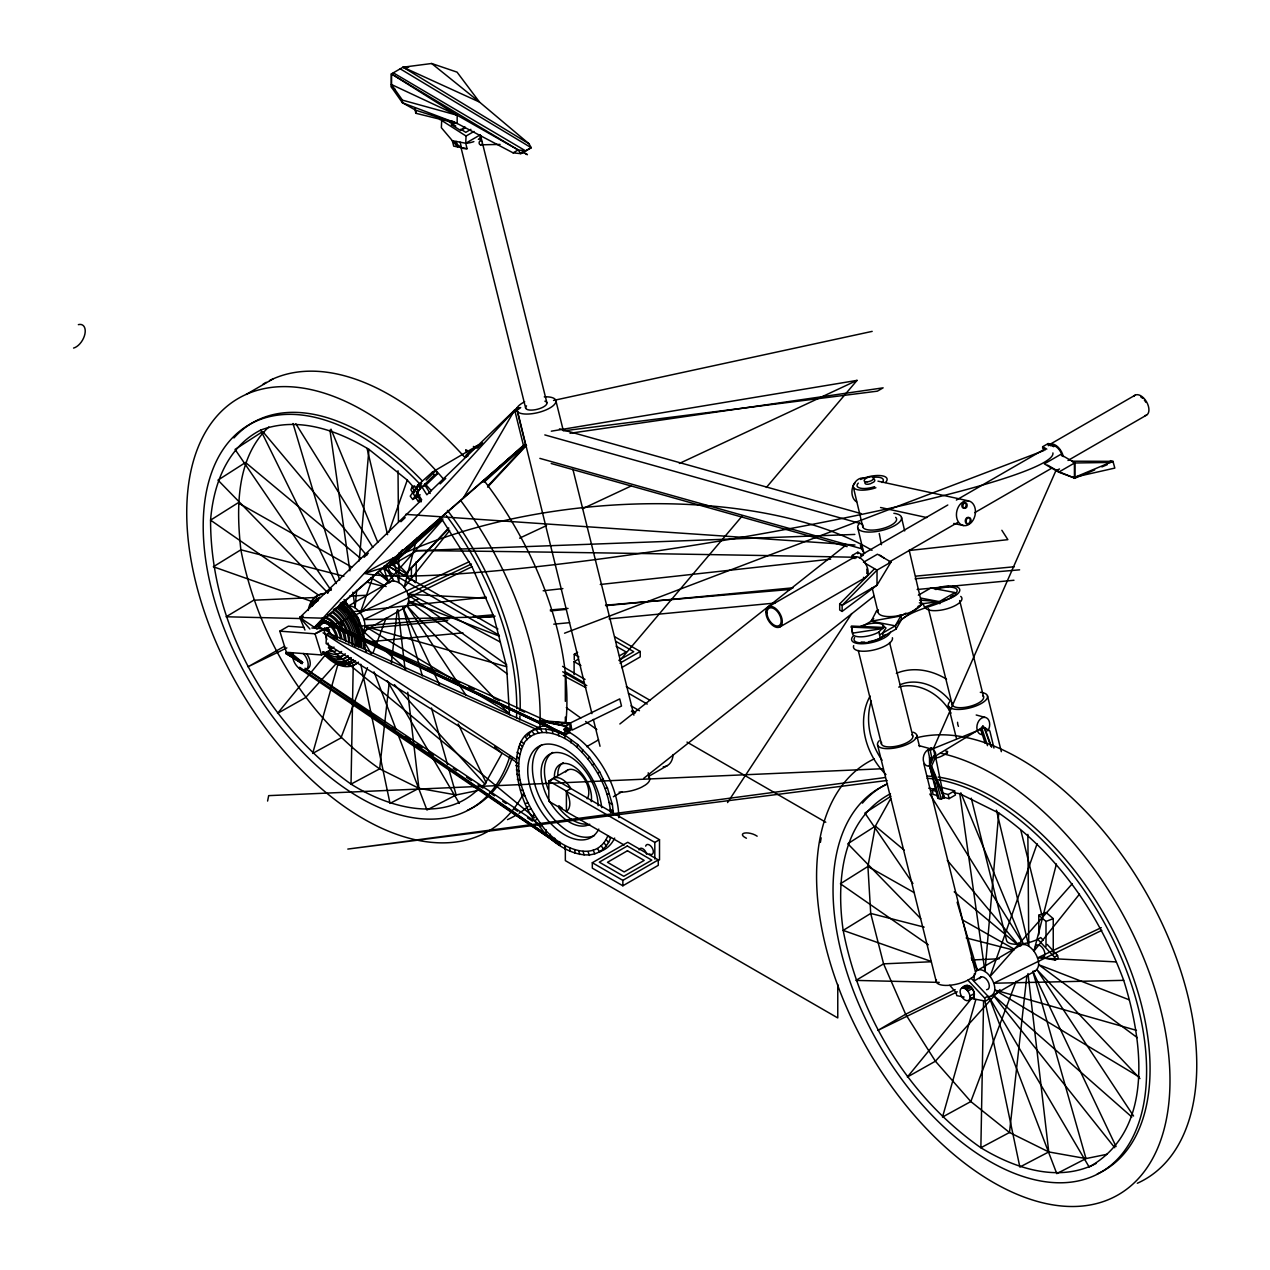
<?xml version="1.0" encoding="UTF-8"?>
<svg xmlns="http://www.w3.org/2000/svg" width="1270" height="1270" viewBox="0 0 1270 1270"><rect width="100%" height="100%" fill="white"/><g stroke="black" fill="none" stroke-linecap="round" stroke-linejoin="round"><path stroke-width="1.5" d="M554.672 838.121L554.672 841.391M394.843 89.059L391.398 87.106L391.43 73.898L518.192 149.955L520.748 153.638L531.257 147.733L529.019 143.78L479.488 102.06L457.057 72.136L431.657 63.5L403.05 67.199L391.43 73.898L391.398 87.106L402.431 102.759L415.782 110.236L457.168 123.444L513.08 152.844L520.748 153.638L525.716 150.924L393.287 72.835M559.705 841.804L559.705 845.058L299.514 668.576A11.001 6.35 60 0 1 292.703 657.05M353.235 664.623L351.028 784.114C388.16 807.529 443.706 823.849 478.885 788.622M983.583 1000.839L980.869 1147.747C1014.793 1168.432 1058.418 1182.973 1096.073 1163.479M1094.676 469.916L1074.912 478.187L1058.688 472.154L1044.337 463.867L1060.561 454.501L1074.912 462.788L1074.912 478.187L1055.941 470.567L933.434 748.554L935.022 756.285L931.862 758.111L929.529 757.491L929.592 765.985L937.911 798.354L941.356 799.132L944.499 797.322L931.735 766.429L941.356 799.132M330.152 632.778L316.357 625.3M990.663 745.887L984.234 727.932L982.52 727.472L982.567 726.361L983.536 727.202M473.869 141.605A10.938 3.985 -13.9 0 1 465.725 143.256L452.342 140.7L453.692 146.145L467.074 148.701L465.725 143.256L466.058 136.033L474.012 131.445M591.931 713.645L516.827 408.4A20.193 7.35 -13.9 0 1 524.7 401.796M356.648 590.264L355.108 607.87C361.902 612.838 367.903 623.189 363.236 631.333L380.952 646.906M359.204 560.911L368.935 449.374C336.645 429.943 297.751 416.242 260.652 430.086C227.028 447.326 213.439 484.489 210.566 520.144C210.502 623.951 267.081 724.424 351.028 784.114L379.651 768.858L418.925 788.305L456.152 794.941L477.25 790.639M953.96 792.67L959.787 793.718L998.776 813.006L984.949 971.502C992.457 975.963 1000.649 993.156 989.012 996.775L1056.783 1173.623L1085.993 1158.573L1107.091 1154.271M305.578 668.972L559.705 843.677L559.705 845.058L484.553 793.337M820.404 842.391L821.15 837.803M384.429 725.694L379.651 768.858C306.721 717.899 257.604 636.699 240.871 549.799C236.188 508.111 236.045 457.676 268.827 426.958M384.873 721.773L389.223 682.53M391.398 662.908L397.272 609.933M1026.89 975.535L1009.491 1132.491L980.869 1147.747C908.51 1097.185 859.774 1016.619 843.185 930.386C836.073 881.412 841.613 819.452 890.492 793.734M570.881 742.823L571.246 739.823M920.147 600.25A22.241 8.08 -13.3 0 1 901.446 615.109L895.779 616.156A22.241 8.08 -13.3 0 1 878.046 612.299L876.475 611.061L871.172 621.22L861.759 626.65M552.418 722.027L539.655 720.963L564.34 735.219L565.896 726.186L539.544 720.455L570.309 723.011L619.728 698.913L621.506 706.025L572.072 730.123L570.309 723.011L565.515 725.773L539.544 720.455M363.125 631.698L405.289 607.362C414.544 598.98 403.209 579.215 391.366 581.2L347.52 606.52A14.827 8.557 60 0 1 355.108 607.87L352.901 592.249M974.376 973.661L974.042 979.726M989.012 996.775L1089.152 1167.019C1154.906 1130.078 1142.857 1040.892 1123.696 980.345C1099.074 914.146 1057.354 853.456 998.776 813.006M267.589 801.053L268.684 795.639L882.65 768.731M416.814 538.242L404.114 587.518L449.628 530.511M1056.418 863.981L1033.939 951.151C1037.749 956.485 1041.733 966.295 1035.129 970.994L991.283 996.315M610.6 812.594C608.409 787.527 594.9 764.365 576.882 747.204L577.612 744.474L564.88 735.187L396.526 655.685M337.947 664.289L312.674 753.412L340.979 737.918L353.52 704.628M975.852 999.49L942.515 1117.044L970.82 1101.55L1016.111 981.329M932.18 757.396L929.592 765.985L939.197 798.703M565.96 728.028L566.372 726.853L570.42 730.25L565.96 728.028L570.42 730.25L564.309 725.456M373.507 575.437L360.267 612.823L442.436 520.097L439.833 517.128M388.747 532.432L407.289 480.076L368.935 449.374M1037.13 843.709L990.108 976.455L1072.277 883.729M354.917 700.929L367.459 667.639M373.031 652.843L386.286 617.696M860.679 626.316A16.018 5.842 -13.9 0 1 883.714 626.824L878.856 632.047A16.018 5.842 -13.9 0 1 861.759 636.826A16.018 5.842 -13.9 0 1 852.519 633.158L851.408 626.047L883.491 627.443L877.76 628.317M285.861 653.526L290.131 653.859L290.639 652.621L302.546 662.368L302.038 663.607L285.861 653.526L286.369 652.304L279.829 631.158L288.385 626.205L304.038 627.396M416.242 488.617L414.528 485.87L412.02 487.108L410.893 489.823L413.845 494.522M473.377 446.421C478.52 448.183 464.899 452.834 465.392 457.311L467.931 456.057M935.022 756.285L933.99 756.015L929.592 765.985L933.339 775.065M940.387 787.035L954.596 790.845L955.437 794.988L949.055 798.671L942.356 796.877L943.943 797.877L931.18 766.985L935.593 756.999L933.99 756.015M581.787 752.38L582.851 749.998M549.354 836.612L550.434 834.231M414.226 492.712L417.925 485.092L432.467 472.075L477.853 445.389L475.98 447.469M418.211 493.03L415.973 497.618L412.75 499.475L410.242 496.11L417.925 485.092L420.672 483.886M416.75 488.871L418.465 485.331L421.703 483.457M481.901 786.352L484.902 784.082L501.999 753.364L494.617 746.871M890.683 798.608L875.379 826.119L867.918 866.457L870.712 913.432L883.587 963.851L905.653 1014.254L935.403 1061.212L970.82 1101.55L1009.491 1132.491L1048.766 1151.938L1085.993 1158.573L1032.859 971.455L1035.129 970.994M970.375 998.061A7.08 4.096 60 0 0 973.614 997.442C977.122 991.076 967.772 980.44 961.803 988.092A7.033 4.064 60 0 0 963.438 998.807A7.033 4.064 60 0 0 969.947 996.045L974.328 993.505L973.169 990.155A7.08 4.096 60 0 0 969.788 986.266L967.28 985.361L961.803 988.092M865.33 481.965L864.965 482.616A5.175 2.159 -18.2 0 0 870.363 483.775L873.697 482.06A5.175 2.159 -18.2 0 0 874.49 479.631M879.554 634.873L895.255 625.824L900.843 615.982L905.986 613.124M868.648 641.683A16.161 5.89 -13.9 0 0 880.364 638.111L896.064 629.047L901.636 619.411L923.131 603.615L939.292 601.615L954.992 592.566L955.532 594.709C936.958 608.203 910.638 607.028 895.255 625.824L871.172 621.22L873.728 618.617M973.566 997.379L974.328 993.505M463.439 497.84L514.667 410.035L517.414 407.972L519.763 408.13L517.001 410.178L514.667 410.035L426.879 494.792L420.084 484.013L420.433 488.458L412.75 499.475M297.704 659.352L302.546 662.368L302.038 663.226L285.861 653.161L286.369 652.304L321.58 654.955L330.137 650.002L327.962 642.953M297.958 660.876L298.482 660.019L302.546 662.368M863.457 562.292L877.443 554.212L891.016 562.054L877.014 585.184L842.137 611.41L839.692 610.013L839.692 603.917L874.585 568.722M727.567 802.577L851.757 613.6M890.413 632.254L888.952 634.444A20.05 7.302 -13.9 0 1 863.155 643.731A20.05 7.302 -13.9 0 1 853.265 635.952M541.687 825.008C554.784 845.312 595.043 866.712 607.933 835.612L610.521 838.359C596.789 871.252 554.164 848.519 540.274 827.008L541.687 825.008C524.685 802.227 510.111 769.429 524.716 742.045C538.321 724.265 563.483 734.584 576.882 747.204M588.073 759.015L589.486 756.999L577.612 744.474M416.973 494.983L415.973 497.618L414.306 495.363M1079.468 894.144L1033.939 951.151C1031.002 947.42 1026.335 943.197 1021.207 944.832L975.566 971.502M935.307 757.745L934.529 754.761L935.101 757.571M935.657 757.777C938.911 758.571 952.468 750.856 945.896 751.221M326.231 653.844L277.527 713.391L305.562 697.579L337.201 662.48M972.296 997.633L907.367 1077.024L935.403 1061.212L999.982 989.552M317.881 628.253L324.834 620.649L549.704 722.36M416.02 497.967L420.148 494.808M388.541 582.517L384.016 568.881L388.509 566.23L402.384 549.815M619.474 660.908L742.093 516.128M766.35 487.474L857.044 380.381L551.323 431.181M322.231 623.665L324.787 620.681L326.819 621.601M561.34 722.995L564.896 723.265M362.236 634.698L368.824 627.38M515.144 411.432L517.985 408.702L514.667 410.035L314.436 627.38L317.77 626.047L325.834 617.299M517.001 410.178L525.828 445.77L523.494 445.611L314.436 627.38L323.913 618.03M510.699 415.274L517.414 407.972M441.5 518.763L388.509 566.23L404.003 575.77L448.723 527.875M487.68 486.14L525.304 445.833M404.003 575.77L448.612 528.844M487.585 487.108L526.542 445.357M426.164 480.028L435.785 470.741L437.658 473.71L425.275 485.648L421.957 486.981M304.959 630.047L299.784 617.506L421.688 499.808L416.766 491.998L434.34 475.043L437.658 473.71M327.2 592.899L331.454 588.804M364.045 557.324L368.3 553.212M400.907 521.732L405.162 517.636M440.118 483.886L445.77 478.409M476.917 448.342L482.584 442.881M936.704 755.269L980.44 728.678L983.282 725.964M570.309 723.011L570.23 730.44M532.717 815.959L534.432 814.387M592.296 765.207L594.011 763.619M535.622 820.214L537.321 818.626M465.392 127.778L460.661 130.477L451.437 124.762L454.2 122.237M460.661 130.477L464.804 126.698M482.79 481.774L524.113 444.77M497.903 629.015L388.509 566.23L394.795 560.991L406.956 573.468L404.368 575.373M396.256 559.689L428.514 530.781M434.388 525.526L440.261 520.271M484.251 480.87L513.588 454.612M519.446 449.358L523.859 445.405M442.944 518.986L392.303 564.34L388.509 566.23M484.013 482.203L520.668 449.374M524.748 444.865L317.198 625.316M885.492 634.587L883.349 636.381L882.539 633.158L885.968 627.999L883.047 625.697M519.049 408.654L516.699 408.511M619.855 723.979L845.344 545.608M643.684 778.367L873.824 596.297M965.343 986.187L966.2 985.568L965.248 986.234A7.08 4.096 60 0 0 964.676 987.266M377.444 572.452L389.572 582.565L391.366 581.2M954.215 891.842L1019.413 946.198L1021.207 944.832M318.516 624.046L320.31 622.713L325.041 622.649A14.033 8.493 61.7 0 1 336.518 638.461M394.795 560.991L392.208 562.912L396.002 561.022M540.861 728.726L328.692 633.095L326.406 634.73L326.104 643.557L516.239 761.952M890.968 796.226L864.902 813.038L912.924 883.523M470.868 129.365L465.788 132.35L460.788 129.191M465.725 143.256L480.012 135.001L481.362 140.446A10.938 3.985 -13.9 0 0 480.028 139.795M246.19 394.414L272.971 378.952M326.866 639.429L323.596 628.856L315.039 633.809L279.829 631.158M574.262 659.717L574.262 654.288L577.628 652.336M574.103 674.592L574.103 661.67L578.596 659.082M619.458 655.828L626.126 651.97L616.093 646.176M618.934 660.257L633.762 651.7L615.791 641.318M619.982 663.162L640.223 651.478L640.223 656.908L621.681 667.607M855.059 558.546L852.281 556.958L852.281 555.419L857.822 552.212L863.362 555.419M1045.416 449.866L1042.654 448.262L1042.654 446.722L1048.194 443.532L1053.735 446.722M768.271 606.854L854.107 557.292M1049.671 444.516L1135.062 395.208M860.6 555.355L947.801 505M956.358 500.062L1045.274 448.739M570.42 730.25L570.42 723.519L565.626 726.281L539.655 720.963M859.218 557.816L861.981 556.212M564.88 738.457L564.88 735.187L323.786 622.443L323.723 621.252L564.817 733.981L569.484 731.298L569.579 732.472L564.88 735.187C498.808 703.596 510.778 799.941 540.274 827.008M888.937 562.181L957.532 522.573M974.693 512.667L1051.862 468.106M891.016 562.054L877.014 570.135L842.137 605.33L842.137 611.41M1067.991 460.47L1146.556 415.115M779.875 626.951L865.711 577.39A11.605 6.699 60 0 0 865.711 563.991L864.013 561.499A11.605 6.699 60 0 0 852.805 558.498M1058.688 472.154L1074.912 462.788M586.724 746.665L598.535 739.854M548.815 780.971L566.404 791.131L566.404 811.451L548.815 801.291L548.815 780.971L567.563 770.144M624.126 845.026L566.182 811.578A17.605 10.16 60 0 0 566.182 791.258L570.881 788.543A17.605 10.16 60 0 0 551.307 780.209M597.678 773.065L599.678 771.922L589.486 756.999M918.353 595.201L930.91 587.962L954.992 592.566M613.394 796.734L621.824 791.861M648.811 776.287L667.353 765.572M592.312 862.727L627.729 842.28L658.273 859.917L658.273 865.33L622.856 885.793L592.312 868.156L592.312 862.727L622.856 880.364L658.273 859.917M566.182 791.258L654.812 842.423L659.511 839.708L659.511 860.028M931.18 766.985L929.592 765.985A8.731 6.175 -75 0 1 923.274 760.111A8.731 6.175 -75 0 1 927.941 749.76L931.116 747.935L933.434 748.554L984.234 727.932M930.608 762.619L927.941 749.76L930.259 750.38L933.434 748.554M937.879 795.687L933.085 794.401L932.228 790.242L935.418 788.4M941.499 792.734L948.198 794.528L954.596 790.845M971.264 798.163L1006.602 940.61A20.193 7.35 -13.9 0 0 1037.733 939.292L1040.749 937.546L1043.337 940.292M923.861 763.937L975.439 971.82A20.193 7.35 -13.9 0 1 971.153 978.281L967.422 980.424A20.193 7.35 -13.9 0 1 945.578 985.425A20.193 7.35 -13.9 0 1 936.434 979.757M974.376 980.805L980.996 976.979M962.898 987.901L968.423 985.583M964.025 988.124L965.343 988.759L969.804 986.25M965.343 988.759L966.613 989.79L971.01 987.266M966.613 989.79L967.803 991.14L972.185 988.6M1057.529 955.437L1058.259 958.374L1055.243 960.12L1054.513 957.167L1057.529 955.437L1047.194 944.42M987.933 996.172L988.679 999.22L985.409 1001.125L984.647 998.061L987.933 996.172L971.153 978.281M854.853 534.432L417.005 550.656L392.128 564.975L364.617 573.437A324.247 148.828 -5.2 0 1 872.03 550.307M876.475 611.061L878.443 609.917M451.437 124.762L454.596 122.968M513.08 152.844L518.192 149.955L525.716 150.924M917.988 606.473L923.131 603.615L924.433 607.139L939.292 601.615L939.832 603.774M526.288 150.447L531.257 147.733L400.209 68.834M302.482 616.045L299.784 617.506L309.88 628.967M323.786 622.443L324.834 620.649L564.817 733.981L564.88 735.187L564.817 733.981M331.248 635.159A7.08 4.286 61.7 0 0 330.565 633.46L329.597 631.889A7.08 4.286 61.7 0 0 323.437 628.904L324.548 628.317M330.152 632.714L326.406 634.73L323.056 632.825M302.562 616.014L299.784 617.506L317.071 629.142M414.576 495.665L417.798 500.793L420.306 499.554M284.655 646.208L247.999 666.782L286.845 647.906M955.151 989.6L905.653 1014.254L877.84 1030.415L957.278 991.806M493.855 616.712L471.964 566.706L363.871 619.601L493.855 616.712L506.619 666.734L509.397 713.343L475.409 692.88M1101.804 930.338L993.696 983.234L1123.696 980.345M474.758 448.167L474.123 447.183L477.853 445.389M408.273 603.853L417.989 599.234M471.424 564.039L407.718 594.281L486.267 598.265M1101.265 927.671L1037.542 957.913L1116.108 961.898M469.392 561.642L315.039 633.809L321.58 654.955M519.636 538.147L546.56 525.558M582.454 508.778L630.904 486.108M679.371 463.455L857.044 380.381M1055.941 470.567L1059.545 468.979M1101.868 466.916L1107.265 464.661M1074.722 477.314L1112.965 461.327L1114.822 468.09L1074.42 477.218M927.941 749.76L929.592 749.094M416.766 491.998L418.417 491.331L415.925 487.966M303.101 616.172L299.784 617.506L322.897 618.188M1038.796 934.625L1038.796 915.241L1046.035 912.431L1053.243 918.623L1053.243 952.77M1038.796 915.241L1046.004 921.433L1053.243 918.623M564.547 633.206L1043.892 450.564M864.013 577.913L865.711 577.39M600.98 779.97L603.218 779.272M525.891 803.386L528.114 802.703M528.876 809.593L531.098 808.911M516.827 408.4L520.7 407.575M553.529 400.447L872.172 331.375M947.277 753.189L946.325 752.396M422.339 675.862L403.019 607.822L405.289 607.362M871.172 621.22L900.843 615.982L901.636 619.411M474.123 447.183L478.044 446.611M570.024 433.276L883.126 387.842L877.395 391.16L563.372 430.863L555.831 400.479M885.126 777.526L347.805 849.074L887.079 780.478M305.927 668.941L307.308 668.782A11.001 6.35 60 0 0 307.102 654.415M352.171 611.775L486.077 597.043M543.179 590.772L562.864 588.597M600.281 584.486L830.659 559.149M909.431 550.481L1007.872 539.655L1001.855 530.288M366.808 628.428L447.707 620.665M477.361 617.903L495.094 616.156M550.418 610.933L566.166 609.394M605.679 605.679L793.21 587.788M915.622 576.151L1014.333 566.753M364.173 642.255L462.915 632.841M553.768 624.173L569.579 622.665M609.076 618.887L774.986 603.059M917.178 589.502L948.785 586.486M952.738 586.105L1013.968 580.263M522.256 795.814L524.716 795.591M605.044 788.416L607.505 788.21L612.41 804.751L613.473 814.657M606.774 794.21L609.219 794.004M449.707 618.538L359.172 626.221M473.377 616.521L493.093 614.839M550.291 609.949L568.039 608.425M605.504 605.218L790.861 589.391M915.099 578.771L1019.619 569.833M323.437 628.904L327.184 628.634M316.452 597.456L253.746 600.218L226.108 616.775L301.466 618.569M349.758 596.011L367.395 595.233M930.608 961.787L883.587 963.851L855.948 980.408L939.244 982.393M971.756 959.977L999.188 958.787M408.765 67.04L403.05 67.199L529.019 143.78M480.631 144.828L500.078 144.415M1112.965 461.327L1072.166 461.2L1074.42 462.994L1110.758 462.439M982.52 727.472L984.567 727.504L989.854 730.964L993.965 748.078M851.011 627.094L883.079 628.507L852.519 633.158L851.789 627.555M405.606 514.366L854.996 545.005M311.864 627.983L323.596 628.856M919.893 600.107L939.292 601.615L920.766 598.075M556.069 722.328L570.42 723.519M518.922 784.574L521.51 784.828M520.557 790.083L523.145 790.337M928.688 788.178L934.529 789.21M1041.591 957.516L1055.243 960.12M964.12 997.045L956.786 995.648L956.04 992.584L949.785 985.282M971.042 998.379L985.409 1001.125M898.874 615.585L900.747 615.236M919.353 602.821L923.131 603.615M968.47 500.856L877.967 481.155M880.554 507.492L926.798 517.573M953.77 523.446L963.406 525.542M414.798 108.061L415.782 113.268L457.168 123.444L457.168 115.252L391.43 73.898M343.948 576.247L240.871 549.799L213.344 566.753L312.277 601.647M366.855 582.136L382.127 586.042M924.163 927.148L870.712 913.432L843.185 930.386L930.91 961.326M966.153 937.927L1013.873 950.166M976.201 714.994L984.949 717.344M932.228 790.242L937.022 791.528M516.811 774.319L519.541 775.049M517.334 779.272L520.081 780.002M918.972 745.617L929.497 748.506M457.168 115.252L391.398 84.487L402.431 100.139L457.168 115.252L518.192 149.955M559.451 428.879L861.124 513.604M544.814 434.911L861.774 523.938M539.861 458.375L862.552 549.005M551.196 463.502L847.138 546.624M417.798 500.793L421.243 501.777L417.433 495.744M506.619 666.734L364.95 626.364L451.628 678.545M1136.459 1030.367L994.791 989.997L1139.238 1076.976M499.459 636.207L408.797 601.059L507.428 674.005M1129.3 999.839L1038.638 964.692L1137.269 1037.638M515.874 765.524L518.652 766.715M516.334 769.922L519.128 771.096M406.606 68.739L403.05 67.199L479.488 102.06L431.657 63.5M536.797 729.551L326.406 634.73L515.842 759.333M564.086 728.853L569.484 731.298M337.566 627.586L344.773 630.841M359.156 637.334L369.951 642.223M378.936 646.287L384.334 648.716M387.937 650.351L391.525 651.97M404.114 657.669L409.511 660.098M427.498 668.242L434.689 671.497M452.676 679.625L459.867 682.879M468.868 686.943L474.266 689.372M494.046 698.325L499.443 700.754M519.224 709.708L524.621 712.137M564.182 730.028L569.579 732.472M332.041 625.237L349.964 633.698M358.918 637.921L371.443 643.842M375.031 645.525L392.938 653.986M451.961 120.983L457.168 123.444L402.431 102.759L402.431 100.139M411.242 594.614L500.301 642.033M563.166 675.513L585.851 687.61M522.414 151.876L527.415 154.67L522.303 151.765M351.711 567.071L238.077 502.825L210.566 520.144L319.595 595.868M370.649 577.786L386.144 586.549M914.4 892.746L867.918 866.457L840.407 883.777L928.291 944.816M962.612 920.004L1014.254 949.198M1042.654 446.722L1046.797 449.12M1072.166 476.599L1074.912 478.187M1047.607 465.153L1058.91 471.678M852.281 555.419L856.44 557.816M865.267 563.34L877.014 570.135L877.014 585.184L842.137 605.33L839.692 603.917M863.457 577.342L864.298 577.834M614.775 636.778L640.223 651.478M574.262 654.288L578.882 656.955M626.316 686.625L650.176 700.405M562.562 666.353L585.073 679.434M631 705.882L639.461 710.74M584.184 682.736L565.341 671.862L565.341 701.357M632.158 710.438L635.587 712.422M686.991 742.093L825.786 822.23M384.016 568.881L499.142 635.175M562.721 671.782L586.772 685.641M631.444 711.359L634.889 713.343M757.158 836.184L754.904 834.898A8.08 2.953 13.9 0 0 744.569 833.056A8.08 2.953 13.9 0 0 744.156 836.946L746.411 838.248M539.909 720.868L564.61 735.124M553.291 778.383L659.511 839.708M574.103 661.67L580.914 665.607M628.507 693.229L647.208 704.088M391.081 564.309L406.59 573.85M407.241 577.755L410.464 579.723M285.861 653.161L302.038 663.226M449.12 121.856L455.787 126.047M559.705 843.677L299.625 667.258L299.514 668.576L301.546 669.703L305.229 669.973A11.001 6.35 60 0 0 303.244 653.447M408.448 595.09L506.793 664.94M466.058 136.033L441.69 120.491L441.357 127.698L457.581 146.875L456.232 141.446M287.893 653.256L290.909 655.193M328.692 633.095L336.931 638.508M305.006 668.242L539.131 824.182M355.997 703.612L360.95 706.898M392.271 727.758L395.573 729.964M405.463 736.552L410.416 739.838M417.005 744.236L421.957 747.538M428.546 751.919L433.499 755.221M453.279 768.398L456.581 770.588M466.471 777.176L471.408 780.478M478.012 784.86L482.949 788.162M489.553 792.559L494.49 795.845M502.729 801.338L506.031 803.529M514.271 809.022L517.573 811.228M527.463 817.816L532.416 821.103M417.576 747.22L422.481 750.586M429.022 755.094L437.182 760.714M445.357 766.334L451.882 770.842M456.787 774.208L464.963 779.828M468.217 782.082L479.663 789.956M609.219 802.465L612.41 804.751M610.235 809.212L613.108 811.26M566.293 707.628L580.771 718.01M585.581 721.471L596.852 729.536M517.049 752.205L519.843 754.237M516.525 756.571L519.303 758.587M515.874 761.905L518.652 763.937M452.342 140.7L461.454 147.622L460.105 142.177M1110.409 460.613L1112.647 462.407M290.131 653.859L302.038 663.607M329.803 648.478L534.797 817.801M904.192 850.138L875.379 826.119L847.804 843.756L920.718 918.591M360.775 558.546L245.539 462.486L217.98 480.123L328.025 593.074M982.567 726.361L986.393 729.694M1131.824 1116.997L993.076 994.966L1114.743 1147.715M383.905 649.51L406.051 668.972M1139.936 1078.579L1036.923 969.645L1133.554 1116.013M493.839 697.738L407.083 606.012L465.709 694.817M500.618 704.913L510.095 714.947M521.24 741.236L523.843 743.966M519.954 744.093L522.542 746.839M518.652 746.966L521.24 749.697M606.076 839.708L608.663 842.439M1037.733 939.292L1054.513 957.167M967.867 980.17L984.647 998.061M394.367 684.609L484.902 784.082M407.289 480.076L413.798 487.489M1018.397 942.927L1020.889 945.848M1019.413 946.198L947.293 860.298M366.744 555.371L262.763 431.53L235.061 449.405L331.121 590.359M379.428 570.484L389.572 582.565M417.925 485.092L420.433 488.458L418.465 485.331M536.289 729.821L538.591 733.187M532.051 731.123L534.352 734.505M604.107 842.851L606.33 846.106M528.288 733.393L530.511 736.648M601.123 845.629L603.345 848.884M525.097 736.362L527.32 739.616M442.436 520.097L471.964 566.706M432.467 472.075L434.34 475.043M425.275 485.648L430.197 493.458M412.02 487.108L414.607 491.236M929.846 794.067L1023.477 944.372L960.834 792.797M295.846 423.767L372.824 547.338M384.27 565.706L393.637 580.739L386.842 564.309M335.772 626.777L335.328 626.047A18.224 11.033 61.7 0 0 322.405 617.76M364.188 641.652L371.189 653.574M387.207 680.815L429.276 752.316M432.276 757.428L459.311 803.386M597.678 848.82L599.678 852.281M540.274 728.583L542.29 732.298M971.28 957.802L977.36 970.153A14.827 8.557 60 0 1 984.949 971.502L959.787 793.718M260.652 430.086L336.233 583.581M344.043 599.456L346.647 604.758M599.678 771.922L607.505 788.21M593.138 850.217L594.852 853.773M1032.859 971.455L1116.06 1146.572M403.019 607.822L432.737 670.369M434.435 673.941L439.531 684.657M458.2 723.963L486.219 782.939M330.994 429.165L377.793 542.385M588.073 851.789L589.486 855.424M364.109 646.033L366.236 651.558M373.999 671.83L395.875 728.932M397.288 732.615L426.942 809.99L456.152 794.941L448.643 768.477M984.567 727.504L991.632 747.252M982.154 729.139L987.504 745.633M980.44 728.678L985.202 743.347M545.671 729.123L546.83 732.742M957.135 902.224L977.36 970.153M583.041 851.281L584.105 854.9M578.675 850.852L579.739 854.472M293.021 423.497L339.661 580.104M345.837 600.853L346.964 604.631M431.467 707.993L447.564 764.699M987.473 695.849L1001.331 751.665M1020.905 830.58L1041.924 915.273M959.675 600.567L983.567 696.833M1044.321 956.04L1044.845 958.136M928.37 608.505L952.246 704.786M948.341 705.771L956.469 738.489M895.255 625.824L896.064 629.047M916.686 735.06L919.559 746.617M889.572 642.525L912.781 736.06M973.534 995.934L974.296 998.998M878.856 632.047L880.364 638.111M858.266 650.462L881.459 743.998M877.554 744.998L936.292 981.758M572.897 469.281L633.905 715.169M648.208 772.795L649.637 778.558M480.663 135.906L546.878 402.749M525.653 408.13L460.804 146.717A10.938 3.985 -13.9 0 0 467.074 148.701M593.36 719.391L600.027 746.268M514.667 410.035L523.494 445.611M857.726 527.733L863.981 553.736M872.141 587.74L878.046 612.299M996.442 810.181L1028.795 946.198L1027.859 834.374M853.281 486.807L862.759 526.748M367.062 448.453L387.572 534.67M393.033 557.657L398.955 582.549L398.701 553.133M901.509 517.446L904.669 530.923M909.177 550.164L921.337 602.123M984.917 1000.76L1019.858 1167.035L1048.766 1151.938L1028.001 973.566M360.759 664.194L370.919 712.533M371.729 716.407L390.017 803.402L418.925 788.305L407.749 692.261M948.198 794.528L949.055 798.671M935.593 756.999L943.943 797.877M931.116 747.935L931.339 749.03M930.259 750.38L931.847 758.111M932.751 773.112L933.942 778.939M934.736 782.812L937.911 798.354M558.149 732.314L558.879 735.901M552.148 729.758L552.879 733.346M879.237 533.432L881.459 544.719M329.946 430.086L349.853 570.754M398.161 609.933L405.003 668.734M574.739 849.757L575.104 853.186M569.69 847.614L570.055 851.043M324.787 620.681L324.882 621.856L323.628 621.649A14.033 8.493 61.7 0 0 321.405 622.125M398.018 470.741L398.447 521.748M1074.42 462.994L1074.42 478.393M1048.194 443.532L1048.194 445.056M1046.004 921.433L1046.004 946.547M857.822 552.212L857.822 553.752M837.771 984.504L837.771 1017.937L565.341 860.631L565.341 846.868M654.812 842.423L654.812 859.044M622.856 880.364L622.856 885.793M565.341 717.09L565.341 722.995M565.341 726.916L565.341 730.853M564.88 845.566L564.88 848.836M546.116 829.675L546.116 833.183M416.211 561.784L416.211 580.755M415.782 110.236L415.782 113.268M411.417 567.595L411.417 579.072M911.828 734.727A16.161 5.89 -13.9 0 1 898.763 745.681A16.161 5.89 -13.9 0 1 881.571 742.394M980.297 692.309A20.193 7.35 -13.9 0 1 984.218 701.548A20.193 7.35 -13.9 0 1 958.374 709.454A20.193 7.35 -13.9 0 1 949.944 701.58M965.47 507.143A2.826 2.095 -77.7 0 1 961.977 506.555A2.826 2.095 -77.7 0 1 964.247 502.571A2.826 2.095 -77.7 0 1 965.819 506.524M935.768 589.55A16.161 5.89 -13.9 0 1 952.833 587.391A16.161 5.89 -13.9 0 1 955.786 593.376M953.643 595.186A16.161 5.89 -13.9 0 1 950.659 596.9M864.711 642.08A16.161 5.89 -13.9 0 1 861.203 642.001M882.936 636.349A16.018 5.842 -13.9 0 1 863.267 642.89A16.018 5.842 -13.9 0 1 854.662 637.54M913.051 732.203A20.193 7.35 -13.9 0 1 899.176 747.093A20.193 7.35 -13.9 0 1 879.157 740.791M1042.035 957.374A6.842 3.953 60 0 0 1043.956 956.643L1044.543 955.691A6.842 3.953 60 0 0 1041.686 946.864A6.842 3.953 60 0 0 1035.463 946.579M872.569 477.409A13.478 4.905 -13.3 0 1 882.078 482.552M874.617 486.664A13.478 4.905 -13.3 0 1 860.425 488.188A13.478 4.905 -13.3 0 1 858.298 483.108M860.552 479.473A17.367 6.318 -13.3 0 1 881.174 475.663A17.367 6.318 -13.3 0 1 885.507 482.473M875.887 487.759A17.367 6.318 -13.3 0 1 857.615 489.744A17.367 6.318 -13.3 0 1 854.869 483.187M895.636 517.35A17.367 6.318 -13.3 0 1 881.031 528.955A17.367 6.318 -13.3 0 1 862.981 525.018M856.615 501.904A12.605 9.35 -77.7 0 1 852.662 487.077A12.605 9.35 -77.7 0 1 863.965 478.107M866.759 569.182A10.033 5.794 60 0 1 866.759 573.421M982.615 695.515A16.161 5.89 -13.9 0 1 969.55 706.469A16.161 5.89 -13.9 0 1 952.357 703.183M1133.761 396.415A11.493 6.636 60 0 1 1146.556 401.844A11.493 6.636 60 0 1 1144.873 415.639M1048.385 445.706A11.493 6.636 60 0 1 1056.481 445.77A11.493 6.636 60 0 1 1063.276 456.565M1050.401 445.77A10.033 5.794 60 0 1 1062.276 456.295M1052.893 452.93A354.457 33.084 -9.3 0 1 751.602 535.575A354.457 33.084 -9.3 0 1 364.617 573.437M1140.809 396.97A10.033 5.794 60 0 1 1142.651 398.32M1144.349 400.113A10.033 5.794 60 0 1 1145.826 402.272M969.327 522.811A3.254 2.413 -77.7 0 1 965.359 521.827A3.254 2.413 -77.7 0 1 968.169 517.382A3.254 2.413 -77.7 0 1 969.772 522.113M872.982 479.092A5.175 2.159 -18.2 0 1 873.871 479.282M892.397 637.746A20.05 7.302 -13.9 0 1 872.458 650.272A20.05 7.302 -13.9 0 1 853.678 645.62M960.723 596.408A18.875 6.874 -13.9 0 1 947.833 608.552A18.875 6.874 -13.9 0 1 925.243 607.25M544.274 396.843A20.193 7.35 -13.9 0 1 547.83 409.083A20.193 7.35 -13.9 0 1 516.699 410.4M648.446 776.907A20.193 7.35 -13.9 0 1 645.366 785.019L641.636 787.178A20.193 7.35 -13.9 0 1 619.061 792.131M544.894 401.193A10.938 3.985 -13.9 0 1 537.385 409.273A10.938 3.985 -13.9 0 1 526.526 405.86M554.387 776.637A26.257 15.161 60 0 1 574.564 766.937A26.257 15.161 60 0 1 591.233 801.64M587.2 824.087A40.322 23.273 60 0 1 558.689 807.625M548.259 789.559A40.322 23.273 60 0 1 552.783 752.427M594.439 835.517A52.53 30.337 60 0 1 543.306 804.466A52.53 30.337 60 0 1 541.972 744.649M589.74 824.214A40.322 23.273 60 0 1 544.894 791.496A40.322 23.273 60 0 1 562.197 753.237A40.322 23.273 60 0 1 598.091 805.751M940.34 753.158A249.888 144.272 60 0 1 1169.495 1095.312A249.888 144.272 60 0 1 915.876 1117.108A249.888 144.272 60 0 1 874.316 758.825M526.955 736.283A69.596 40.18 60 0 1 533.305 729.948M534.781 729.028A69.596 40.18 60 0 1 548.211 725.773M564.07 729.647A69.596 40.18 60 0 1 618.792 817.705M614.68 838.073A69.596 40.18 60 0 1 599.535 851.678M598.805 829.056A52.53 30.337 60 0 1 539.306 808.355A52.53 30.337 60 0 1 548.021 744.045A52.53 30.337 60 0 1 601.71 807.672M983.266 734.489A8.811 6.223 -75 0 1 977.074 725.186A8.811 6.223 -75 0 1 986.504 717.836A8.811 6.223 -75 0 1 987.822 730.933M932.783 749.475A8.731 6.175 -75 0 1 935.752 753.92M935.958 756.047A8.731 6.175 -75 0 1 935.752 758.285M557.8 774.668A26.257 15.161 60 0 1 563.229 762.651M565.579 771.969A17.605 10.16 60 0 1 582.581 776.526A17.605 10.16 60 0 1 587.137 798.782M979.567 978.662A7.08 4.096 60 0 1 987.6 980.757A7.08 4.096 60 0 1 986.568 989.711M938.593 779.701A221.71 128 60 0 1 1146.318 1081.548A221.71 128 60 0 1 921.274 1103.614A221.71 128 60 0 1 885.793 784.876M927.084 778.256A221.71 128 60 0 1 932.783 778.827M862.441 803.116A221.71 128 60 0 1 887.476 783.701M926.814 776.049A221.71 128 60 0 1 934.323 776.605M938.165 777.081A221.71 128 60 0 1 1127.554 962.454A221.71 128 60 0 1 1097.312 1173.877M509.841 756.428A221.71 128 60 0 1 309.197 758.698A221.71 128 60 0 1 213.344 468.027A221.71 128 60 0 1 420.1 484.267M446.341 515.525A221.71 128 60 0 1 516.747 708.66M516.699 712.406A221.71 128 60 0 1 516.477 717.915M353.473 613.346A7.08 4.096 60 0 1 359.235 624.173M262.985 384.238A249.888 144.272 60 0 1 266.24 382.318M269.573 380.555A249.888 144.272 60 0 1 464.852 457.422M483.933 480.425A249.888 144.272 60 0 1 565.817 723.44M528.193 806.418A249.888 144.272 60 0 1 519.049 813.308M515.826 815.308A249.888 144.272 60 0 1 507.476 819.626M233.934 437.959A221.71 128 60 0 1 422.243 480.885M424.863 483.664A221.71 128 60 0 1 431.34 490.776M447.453 510.397A221.71 128 60 0 1 520.144 710.406M519.938 715.915A221.71 128 60 0 1 519.668 720.026M512.175 757.841A221.71 128 60 0 1 491.585 793.02M487.283 797.258A221.71 128 60 0 1 467.471 810.244M523.78 793.067A249.888 144.272 60 0 1 287.306 754.92A249.888 144.272 60 0 1 204.883 433.133A249.888 144.272 60 0 1 443.309 478.838M460.772 500.65A249.888 144.272 60 0 1 540.131 719.471M540.052 723.233A249.888 144.272 60 0 1 539.829 728.774M915.368 738.108A249.888 144.272 60 0 1 1157.462 913.971A249.888 144.272 60 0 1 1137.317 1183.259M958.437 726.345A8.811 6.223 -75 0 1 957.58 722.281M893.858 513.302A22.495 8.176 -13.3 0 1 897.525 523.78A22.495 8.176 -13.3 0 1 868.505 532.082A22.495 8.176 -13.3 0 1 859.774 523.049M934.815 588.804A18.875 6.874 -13.9 0 1 959.294 588.534A18.875 6.874 -13.9 0 1 943.324 600.599M329.168 614.077A21.939 13.271 61.7 0 1 345.98 641.636M340.439 622.364A21.939 13.271 61.7 0 1 342.519 625.57M341.646 656.161A25.765 15.589 61.7 0 1 335.82 656.257M333.137 611.934A25.765 15.589 61.7 0 1 349.679 642.572M345.249 653.764A25.765 15.589 61.7 0 1 326.12 652.32M332.168 612.457A25.765 15.589 61.7 0 1 348.71 643.096M341.63 651.478A21.939 13.271 61.7 0 1 327.358 651.7M327.771 614.823A21.939 13.271 61.7 0 1 344.376 639.048M354.616 661.321A36.56 22.114 61.7 0 1 323.12 652.399M310.483 607.139A36.56 22.114 61.7 0 1 318.373 598.202M340.169 603.202A36.56 22.114 61.7 0 1 360.807 647.398M355.584 660.797A36.56 22.114 61.7 0 1 343.344 663.892M312.102 605.091A36.56 22.114 61.7 0 1 319.326 597.694M341.138 602.678A36.56 22.114 61.7 0 1 361.775 646.89M409.21 579.692A7.08 4.096 60 0 1 415.29 582.708M673.148 754.57A28.353 16.367 60 0 1 663.21 766.858M885.952 774.589A64.77 52.784 54 0 1 870.109 696.103M898.731 687.102A46.863 38.195 54 0 1 951.071 713.153M882.063 760.238A64.77 52.784 54 0 1 871.331 701.088M896.334 673.354A64.77 52.784 54 0 1 946.563 679.196M900.081 684.752A46.863 38.195 54 0 1 949.881 700.5M562.086 807.99A17.605 10.16 60 0 1 558.864 805.64M334.073 647.144A14.033 8.493 61.7 0 1 329.343 647.224M318.389 625.554A14.033 8.493 61.7 0 1 319.627 623.459M331.279 625.348A14.033 8.493 61.7 0 1 337.614 637.857M326.834 617.649A18.224 11.033 61.7 0 1 338.233 628.063M338.995 629.46A18.224 11.033 61.7 0 1 341.757 638.191M347.98 656.288A28.924 17.494 61.7 0 1 337.423 658.574M334.423 608.822A28.924 17.494 61.7 0 1 352.885 645.287M348.043 655.764A28.924 17.494 61.7 0 1 323.993 651.859M333.375 609.378A28.924 17.494 61.7 0 1 350.107 632.428M350.615 634.174A28.924 17.494 61.7 0 1 351.917 644.303M332.978 647.732A14.033 8.493 61.7 0 1 328.247 647.811M353.473 659.559A34.449 20.844 61.7 0 1 341.947 662.48M329.851 656.812A34.449 20.844 61.7 0 1 326.152 653.606M339.868 604.79A34.449 20.844 61.7 0 1 358.87 637.095M359.108 638.715A34.449 20.844 61.7 0 1 359.315 646.446M335.963 650.891A18.224 11.033 61.7 0 1 329.835 650.986M337.804 630.095A18.224 11.033 61.7 0 1 340.566 638.826M350.79 657.511A31.829 19.256 61.7 0 1 324.31 653.225M336.106 607.457A31.829 19.256 61.7 0 1 354.949 646.605M348.028 611.251A34.449 20.844 61.7 0 1 350.187 614.029M358.235 629.936A34.449 20.844 61.7 0 1 359.156 633.27M358.473 662.114A39.227 23.749 61.7 0 1 348.377 666.036M344.948 665.782A39.227 23.749 61.7 0 1 341.376 664.908M339.931 664.385A39.227 23.749 61.7 0 1 335.534 662.257M331.184 659.336A39.227 23.749 61.7 0 1 326.962 655.685M309.642 607.917A39.227 23.749 61.7 0 1 325.39 593.392M344.011 601.234A39.227 23.749 61.7 0 1 364.506 638.731M364.696 640.556A39.227 23.749 61.7 0 1 364.728 647.525M357.426 662.686A39.227 23.749 61.7 0 1 323.231 653.463M308.229 610.441A39.227 23.749 61.7 0 1 324.342 593.947M342.963 601.805A39.227 23.749 61.7 0 1 363.664 648.097M351.06 657.923A31.829 19.256 61.7 0 1 343.17 660.829M337.598 606.647A31.829 19.256 61.7 0 1 356.441 645.811M352.473 660.098A34.449 20.844 61.7 0 1 322.786 651.7M312.198 606.25A34.449 20.844 61.7 0 1 318.31 600.631M338.852 605.33A34.449 20.844 61.7 0 1 358.299 646.986M342.186 602.107A36.56 22.114 61.7 0 1 344.837 604.314M338.598 606.107A31.829 19.256 61.7 0 1 345.075 611.997M349.075 617.125A31.829 19.256 61.7 0 1 351.679 621.395M357.267 638.111A31.829 19.256 61.7 0 1 357.457 645.255M323.009 630.047A7.08 4.286 61.7 0 1 326.93 628.285M328.247 628.92A7.08 4.286 61.7 0 1 329.533 629.952M292.671 654.685A11.001 6.35 60 0 1 293.164 652.701M645.668 846.137A5.524 3.191 60 0 1 650.113 845.439A5.524 3.191 60 0 1 653.32 852.106A5.524 3.191 60 0 1 649.43 853.98M879.824 555.149A324.247 148.828 -5.2 0 1 884.222 558.133M639.096 849.916A5.524 3.191 60 0 1 642.874 848.757A5.524 3.191 60 0 1 646.636 854.281M78.359 324.644A13.113 7.572 -60 0 1 84.915 333.962A13.113 7.572 -60 0 1 73.565 348.075M417.005 550.656A245.158 1 0.9 0 1 629.73 553.323A245.158 1 0.9 0 1 853.392 557.244M480.012 135.001A10.938 3.985 -13.9 0 1 478.345 139.398M481.679 144.256A1.937 1.492 88.8 0 1 479.584 144.256A1.937 1.492 88.8 0 1 479.568 141.494A1.937 1.492 88.8 0 1 481.663 141.51M441.452 118.856A1.937 1.064 -57.4 0 1 439.658 118.634M441.436 119.047A2.08 1.127 -57.4 0 1 439.531 118.808M967.803 991.14A7.08 4.096 60 0 1 969.947 996.045M864.664 553.418A17.367 14.129 51.7 0 1 860.457 545.56M465.788 450.088C466.281 454.231 468.519 449.405 465.788 450.088M963.533 501.618L961.231 503.206A12.605 9.35 -77.7 0 0 957.12 519.287A12.605 9.35 -77.7 0 0 968.343 524.78L970.645 523.176A12.605 9.35 -77.7 0 0 974.757 507.095A12.605 9.35 -77.7 0 0 963.533 501.618M627.301 845.979L599.281 862.155L623.792 876.3L651.812 860.123L627.301 845.979M627.459 850.757L607.473 862.298L624.173 871.95L644.176 860.409L627.459 850.757M970.153 522.986A3.254 2.413 -77.7 0 0 969.407 517.652A3.254 2.413 -77.7 0 0 966.137 521.748A3.254 2.413 -77.7 0 0 970.153 522.986M966.486 507.365A2.826 2.095 -77.7 0 0 965.644 502.841A2.826 2.095 -77.7 0 0 962.962 506.555A2.826 2.095 -77.7 0 0 966.486 507.365M765.873 612.156A11.605 6.699 60 0 0 778.177 627.475A11.605 6.699 60 0 0 778.177 611.061A11.605 6.699 60 0 0 765.873 612.156M766.985 612.807A10.033 5.794 60 0 0 777.621 626.047A10.033 5.794 60 0 0 777.621 611.854A10.033 5.794 60 0 0 766.985 612.807M867.045 481.886A5.175 2.159 -18.2 0 0 873.998 477.742A5.175 2.159 -18.2 0 0 866.172 478.234A5.175 2.159 -18.2 0 0 867.045 481.886"/></g></svg>
